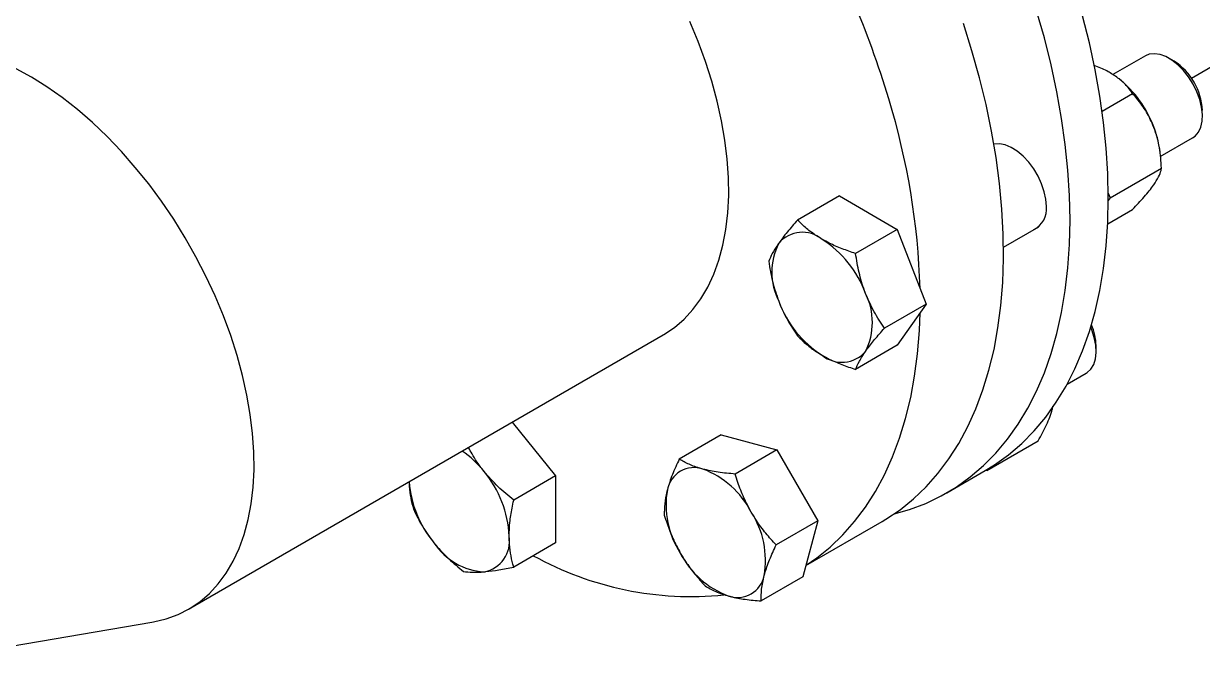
# Model space of a CAD drawing. Header units: inches. Extents: x 0.9 to 37.1, y -8.4 to 11.7.
# Drawn here: x 16.1258 to 16.2394, y 2.5969 to 2.6592 of the extents above; entities that cross this region are included whole.
import ezdxf

# ---------------------------------------------------------------- set-up
doc = ezdxf.new("R2010")
doc.units = ezdxf.units.IN
doc.header["$MEASUREMENT"] = 0

msp = doc.modelspace()

# ---------------------------------------------------------------- linework, layer by layer
at = {"color": 7, "linetype": 'Continuous', "lineweight": 25}
for p, q in [((16.238334869785, 2.653909719346381), (16.2564116656651, 2.664345231481842)), ((16.23388926568312, 2.656052401704322), (16.23076229192045, 2.654247238175117)), ((16.23665541165855, 2.655545152854469), (16.23616825008247, 2.655826476677349)), ((16.23136109117785, 2.653844830307177), (16.23130878521616, 2.65388579281797)), ((16.22971871351286, 2.650741408935628), (16.23265833517707, 2.652438416400558)), ((16.23533261852277, 2.646361302360135), (16.23844618699071, 2.648158727177415)), ((16.23530891404555, 2.646799863916654), (16.23527018496343, 2.64707334755475)), ((16.23049460151245, 2.642388708801142), (16.23544803182858, 2.645248263255313)), ((16.20440248790238, 2.64256849336375), (16.20038517531132, 2.640249348169323)), ((16.20440248790238, 2.64256849336375), (16.20998188120539, 2.639347578169032)), ((16.23031943888599, 2.642840172263617), (16.23049460151245, 2.642388708801142)), ((16.23049460151245, 2.642388708801142), (16.23032121783384, 2.642142014926104)), ((16.23026426414231, 2.63989695751456), (16.23265833517707, 2.641279025304786)), ((16.20998188120539, 2.639347578169032), (16.20596456861433, 2.637028432974605)), ((16.20998188120539, 2.639347578169032), (16.21277157785689, 2.632157425023788)), ((16.22022753829717, 2.637641325155834), (16.22363693497185, 2.639609527961752)), ((16.21277157785689, 2.632157425023788), (16.20875426526583, 2.62983827982936)), ((16.21277157785689, 2.632157425023788), (16.20998188120539, 2.62818818707326)), ((16.14169845726299, 2.602783480218601), (16.18743826721893, 2.62918851045929)), ((16.20998188120539, 2.62818818707326), (16.20596456861433, 2.625869041878833)), ((16.22914274723413, 2.627592640849354), (16.22914274723413, 2.628155197063907)), ((16.22634546373942, 2.62443624874389), (16.22819871604658, 2.625506108528205)), ((16.22493291941264, 2.622050141242276), (16.22498217299887, 2.6223356085463)), ((16.17287633337832, 2.620782084988906), (16.17703702661453, 2.615606222158029)), ((16.1929994867703, 2.619559054882574), (16.18898217417923, 2.617239909688147)), ((16.1929994867703, 2.619559054882574), (16.1983887668567, 2.618115429101842)), ((16.21861296410478, 2.616123672033372), (16.2235663944209, 2.618983226487542)), ((16.1983887668567, 2.618115429101842), (16.19437145426563, 2.615796283907415)), ((16.1983887668567, 2.618115429101842), (16.20233399369616, 2.611282095788564)), ((16.21861296410478, 2.616123672033372), (16.21850633087784, 2.616152235862496)), ((16.21864194819311, 2.616231850703064), (16.21861296410478, 2.616123672033372)), ((16.17703702661453, 2.615606222158029), (16.17301971402347, 2.613287076963601)), ((16.17703702661453, 2.615606222158029), (16.17703702661453, 2.609163344704893)), ((16.21477096034508, 2.613995740971222), (16.21845380816376, 2.616121803762427)), ((16.20233399369616, 2.611282095788564), (16.19831668110509, 2.608962950594137)), ((16.20233399369616, 2.611282095788564), (16.20088994044922, 2.605892388256017)), ((16.20118562553024, 2.606995987525512), (16.20851344005892, 2.611226244809361)), ((16.17703702661453, 2.609163344704893), (16.17301971402347, 2.606844199510465)), ((16.20088994044922, 2.605892388256017), (16.19687262785816, 2.60357324306159)), ((16.11079759856331, 2.596889523960991), (16.13816393765019, 2.601525648074961))]:
    msp.add_line(p, q, dxfattribs=at)
at = {"color": 7, "linetype": 'Continuous', "lineweight": 25, "flags": 128}
for points in [[(16.19210980044446, 2.653605987875857), (16.19149355592866, 2.655524826618462), (16.19078539328073, 2.657443908924048), (16.18998868721817, 2.659354089491484)], [(16.22663878098859, 2.640226433008528), (16.2265876134259, 2.642606450059304), (16.22643423999152, 2.645039531790853), (16.22617904812007, 2.647519532027559), (16.22582268244836, 2.650040186073589), (16.22536604318701, 2.65259512653806), (16.22481028384641, 2.655177899419622), (16.22415680832291, 2.657781980409822), (16.22340726735237, 2.660400791374077)], [(16.23032162880726, 2.642352495799733), (16.23027046124457, 2.644732512850509), (16.2301170878102, 2.647165594582058), (16.22986189593875, 2.649645594818764), (16.22950553026704, 2.652166248864794), (16.22904889100569, 2.654721189329265), (16.22849313166509, 2.657303962210828), (16.22783965614158, 2.659908043201027)], [(16.21718559649564, 2.656554443009683), (16.21636296068585, 2.659167820533931)], [(16.20851344005892, 2.611226244809361), (16.20887171323446, 2.611438379068057), (16.21024909943605, 2.612359516526218), (16.21154943961423, 2.613403489142631), (16.21276939581443, 2.614567617054563), (16.21390583642656, 2.61584891196236), (16.21495584422388, 2.61724408480037), (16.21591672385143, 2.618749554179926), (16.21678600874499, 2.620361455582725), (16.21756146746269, 2.622075651280983), (16.21824110941314, 2.623887740958927), (16.2188231899652, 2.625793073008343), (16.21930621492644, 2.627786756469188), (16.2196889443787, 2.62986367358461), (16.21997039586098, 2.632018492938162), (16.22014984689136, 2.634245683139468), (16.22022683682161, 2.636539527023223), (16.22020116801969, 2.638894136325078), (16.22007290637705, 2.641303466796723), (16.21984238113948, 2.643761333721394), (16.21951018406195, 2.646261427789944), (16.21907716788961, 2.648797331296758), (16.21854444416876, 2.651362534613902), (16.21791338039355, 2.653950452901253), (16.21718559649564, 2.656554443009683)], [(16.23844618699071, 2.648158727177415), (16.23868717191047, 2.648330980092975), (16.23900543825385, 2.648704021217737), (16.23923249820134, 2.64918639074049), (16.23936105385939, 2.649762584907877), (16.2393869733434, 2.650414084365263), (16.23930942357982, 2.651119949384035), (16.23913089708185, 2.6518574928817), (16.23885713183804, 2.652603009603391), (16.23849692688856, 2.653332538028258), (16.23806185951689, 2.65402263051247), (16.23756591314631, 2.654651106915773), (16.23702502790125, 2.655197767489454), (16.23645658827852, 2.65564504211288), (16.23587886439531, 2.655978555011635), (16.23531042477258, 2.656187586806739), (16.23476953952752, 2.656265419044304), (16.23427359315694, 2.656209550132176), (16.23388926568312, 2.656052401704322)], [(16.14636999048853, 2.627200957635167), (16.14575374597273, 2.629119796377773), (16.14504558332479, 2.631038878683358), (16.14424887726224, 2.632949059250794), (16.14336742445226, 2.634841235199782), (16.14240542541893, 2.636706389450236), (16.14136746452572, 2.638535633692764), (16.14025848812897, 2.640320250745517), (16.13908378100624, 2.64205173609553), (16.13784894117192, 2.643721838426595), (16.13655985320018, 2.645322598940545), (16.13522266018223, 2.646846389284548), (16.13384373445178, 2.648285947903684), (16.13242964721788, 2.649634414645563), (16.13098713725018, 2.650885363452069), (16.12952307876558, 2.652032832982462), (16.12804444866949, 2.653071355021875), (16.12655829330769, 2.653995980539849), (16.12507169488726, 2.654802303274719)], [(16.18743826721893, 2.62918851045929), (16.18750510525562, 2.629227435271151), (16.18851514115649, 2.629905014789947), (16.18944745242797, 2.630704927942285), (16.19029759618229, 2.631623362777715), (16.1910615210973, 2.632655942535994), (16.1917355867229, 2.633797746504339), (16.19231658082941, 2.635043333466867), (16.19280173471533, 2.636386767634463), (16.19318873640146, 2.637821646931523), (16.19347574164852, 2.639341133504755), (16.19366138274581, 2.640937986308669), (16.19374477502895, 2.642604595612449), (16.19372552109575, 2.644333019263795), (16.19360371269997, 2.646115020536887), (16.19337993031408, 2.647942107384141), (16.19305524036305, 2.649805572904677), (16.19263119014238, 2.651696536836675), (16.19210980044446, 2.653605987875857)], [(16.22435541534101, 2.641544591939075), (16.22430333264698, 2.642242904017646), (16.22414875854554, 2.642978905169985), (16.22389666117549, 2.643728939713472), (16.22355514315374, 2.644468900920751), (16.2231351811505, 2.645175005829775), (16.2226502730901, 2.645824559647785), (16.22211600431659, 2.646396685180614), (16.22154954666795, 2.646872993842893), (16.22096910655909, 2.647238176682305), (16.22039333981268, 2.647480496421919), (16.21984075204572, 2.647592164705923), (16.21932910388368, 2.647569592423789), (16.2192996193207, 2.647563870441144)], [(16.21845380816376, 2.616121803762427), (16.21934178851502, 2.61666723546163), (16.22069785992581, 2.617638264724421), (16.22197590668663, 2.618730801090204), (16.22317270034045, 2.619942084717303), (16.22428521768263, 2.62126905579815), (16.22531064839782, 2.622708362288629), (16.22624640215903, 2.624256368375632), (16.22709011517105, 2.625909163661433), (16.22783965614158, 2.627662573041699), (16.22849313166509, 2.62951216725216), (16.22904889100569, 2.631453274057317), (16.22950553026704, 2.633480990052918), (16.22986189593875, 2.635590193052374), (16.2301170878102, 2.637775555025856), (16.23027046124457, 2.640031555559357), (16.23032162880726, 2.642352495799733)], [(16.20967162717644, 2.611952000359408), (16.21115776719463, 2.612380085468003), (16.21272661458497, 2.612973133936855), (16.21422827018967, 2.61369410341482), (16.21565894069634, 2.614541172670425), (16.21701501210713, 2.615512201933215), (16.21829305886795, 2.616604738298999), (16.21948985252177, 2.617816021926099), (16.22060236986396, 2.619142993006945), (16.22162780057914, 2.620582299497424), (16.22256355434035, 2.622130305584427), (16.22340726735237, 2.623783100870228), (16.22415680832291, 2.625536510250494), (16.22481028384641, 2.627386104460955), (16.22536604318701, 2.629327211266113), (16.22582268244836, 2.631354927261713), (16.22617904812007, 2.633464130261169), (16.22643423999152, 2.635649492234652), (16.2265876134259, 2.637905492768152), (16.22663878098859, 2.640226433008528)], [(16.20119229168067, 2.607020867910828), (16.20221933123926, 2.607724030015315), (16.20351967141745, 2.608768002631729), (16.20473962761764, 2.60993213054366), (16.20587606822977, 2.611213425451457), (16.20692607602709, 2.612608598289467), (16.20788695565464, 2.614114067669023), (16.20875624054819, 2.615725969071822), (16.2095316992659, 2.61744016477008), (16.21021134121635, 2.619252254448024), (16.21079342176841, 2.62115758649744), (16.21127644672965, 2.623151269958285), (16.21165917618191, 2.625228187073707), (16.21194062766419, 2.62738300642726), (16.21212007869457, 2.629610196628565), (16.21218748013075, 2.631326358728404)], [(16.22819871604658, 2.625506108528205), (16.22829883784013, 2.625569225461612), (16.22864881721667, 2.625897975028317), (16.22891109837112, 2.626340984280397), (16.22907725137138, 2.626884014535978), (16.22914193592329, 2.627509612355841), (16.22910307301215, 2.628197670511311), (16.22896191172389, 2.628926074247135), (16.22872298909846, 2.629671412067912), (16.22862129334923, 2.629923179493689)], [(16.13816393765019, 2.601525648074961), (16.13831868531679, 2.601552953673957), (16.13953165018974, 2.601846564430383), (16.14068234805048, 2.602270388120182), (16.14176529529969, 2.602822405030461), (16.14277533120055, 2.603499984549257), (16.14370764247203, 2.604299897701595), (16.14455778622635, 2.605218332537025), (16.14532171114137, 2.606250912295304), (16.14599577676696, 2.607392716263649), (16.14657677087347, 2.608638303226177), (16.1470619247594, 2.609981737393773), (16.14744892644552, 2.611416616690833), (16.14773593169258, 2.612936103264066), (16.14792157278987, 2.614532956067979), (16.14800496507302, 2.616199565371759), (16.14798571113982, 2.617927989023105), (16.14786390274404, 2.619709990296197), (16.14764012035814, 2.621537077143451), (16.14731543040712, 2.623400542663988), (16.14689138018644, 2.625291506595986), (16.14636999048853, 2.627200957635167)]]:
    msp.add_lwpolyline(points, dxfattribs=at)
at = {"color": 7, "linetype": 'Continuous', "lineweight": 25}
for centre, radius, start, end in [((16.11972857337608, 2.624989216366912), 0.09339402993013801, 16.75892421389209, 29.27786080015429), ((16.23345152663914, 2.650537535731774), 0.005944838809008784, 2.605830479986543, 57.38879298732014), ((16.22447650806254, 2.645365758866574), 0.01092209399183573, 20.63808187928225, 50.92512366538332), ((16.14276981891103, 2.631514962255326), 0.06945088353307904, 1.772274511887023, 17.08501120260204), ((16.22569759897648, 2.645662430678851), 0.009676005834441448, 8.384537238340167, 21.5426604224384), ((16.22217577960045, 2.641294158462084), 0.002193975589631697, 296.3331516718001, 6.554368504686174), ((16.20084235485811, 2.63606295406234), 0.003004596040077898, 50.75183192255634, 139.467204139623), ((16.20413881546657, 2.635225742762768), 0.006238611718776458, 153.4364295103817, 206.563570489619), ((16.19708705563323, 2.629558222401925), 0.01048756709250556, 20.22711378561861, 57.3620294109225), ((16.20134779331125, 2.630394369970691), 0.006238611718800291, 333.4364295104957, 26.56357048950883), ((16.2083995531446, 2.636061890331519), 0.01048756709248762, 200.2271137855694, 237.3620294109292), ((16.22396341756218, 2.62803586262353), 0.005180704253232564, 1.319890931116619, 24.14266678916881), ((16.20464425391974, 2.629557158671122), 0.003004596040080691, 230.7518319225762, 319.4672041396138), ((16.16300676466933, 2.610423430517511), 0.009106425668611952, 38.10746010343887, 56.31080684158164), ((16.19039676243516, 2.613793457994851), 0.002616873407544499, 71.08071345271149, 168.930038302032), ((16.18827342331884, 2.608216390458918), 0.008583448034926102, 27.12956320631842, 69.74327230620989), ((16.17354634911985, 2.615960431901071), 0.01065225133461133, 184.9442914682357, 219.6139509555356), ((16.16211082727243, 2.609333528027491), 0.01048844500676326, 2.639287361219444, 39.77207237906634), ((16.19628969398629, 2.612843583550899), 0.008584854303464133, 170.2602057457012, 212.8691095645576), ((16.18870197290328, 2.607471291884139), 0.008584854303476048, 350.2602057457248, 32.86910956451617), ((16.16962215253943, 2.609333356938795), 0.003005086801814054, 280.5467778285015, 9.25187917879218), ((16.17054531317551, 2.612605058288187), 0.006237189661670083, 213.4349146448945, 266.5704618878331), ((16.1901430066839, 2.635449791861571), 0.03144986260806067, 241.0292265332753, 275.719779544644), ((16.19671824357075, 2.61209848497612), 0.008583448034923712, 207.1295632063141, 249.7432723062188), ((16.19459490445443, 2.606521417440189), 0.002616873407543637, 251.0807134527122, 348.9300383020384)]:
    msp.add_arc(centre, radius, start, end, dxfattribs=at)
for points, knots in [([(16.23051313689384, 2.654420934986377), (16.23044870776818, 2.65445715140285), (16.23002580188361, 2.654694872084117), (16.22950558529191, 2.654947914828861), (16.2289931176139, 2.655105256368843), (16.22892283713235, 2.655126834391561)], [0, 0, 0, 0, 0.1342604706880913, 0.8812713588945765, 1, 1, 1, 1]), ([(16.23265833517707, 2.652438416400558), (16.23251789611511, 2.652630045035056), (16.23218563056449, 2.653083420277439), (16.23151559249021, 2.653771787929535), (16.23085010136014, 2.654202731314957), (16.23051313689384, 2.654420934986377)], [0, 0, 0, 0, 0.2654708005954999, 0.6280788300799425, 1, 1, 1, 1]), ([(16.23469768187109, 2.649215400816396), (16.23447806028301, 2.649704178096767), (16.23403088074455, 2.650699395372804), (16.23327971972227, 2.651724003553377), (16.23279864821453, 2.652277096912714), (16.23265833517707, 2.652438416400558)], [0, 0, 0, 0, 0.4060446745436586, 0.82676239501468, 1, 1, 1, 1]), ([(16.23544803182858, 2.645248263255313), (16.23540045399545, 2.645904771154262), (16.23530356529392, 2.647241700427548), (16.23495062097902, 2.648559640267417), (16.23470435301812, 2.649198105448065), (16.23469768187109, 2.649215400816396)], [0, 0, 0, 0, 0.4841952181635801, 0.9860273763412215, 1, 1, 1, 1]), ([(16.23469768187109, 2.64363570526851), (16.23486831310698, 2.643899194389001), (16.23521574159967, 2.644435694212726), (16.23538907527545, 2.644926602964221), (16.23543471902073, 2.645175630080219), (16.23544803182858, 2.645248263255312)], [0, 0, 0, 0, 0.4060446745436696, 0.8267623950146623, 1, 1, 1, 1]), ([(16.23265833517707, 2.641279025304786), (16.23304438178798, 2.641685207140534), (16.23383053686059, 2.642512366093775), (16.23444231063986, 2.643273386032254), (16.23469094657798, 2.643626149273331), (16.23469768187109, 2.64363570526851)], [0, 0, 0, 0, 0.4841952181635352, 0.9860273763411749, 1, 1, 1, 1]), ([(16.20038517531132, 2.640249348169323), (16.20003802353084, 2.639857403562662), (16.19933735504619, 2.63906632816262), (16.19881985828264, 2.63836795111472), (16.19855875941167, 2.638015590536711)], [0, 0, 0, 0, 0.4954579634769795, 1, 1, 1, 1]), ([(16.20274330438892, 2.638389751914616), (16.20239008937904, 2.638610358568317), (16.201678378261, 2.639054870278634), (16.200930805519, 2.639696671647324), (16.20052741214742, 2.640105274474779), (16.20038517531132, 2.640249348169323)], [0, 0, 0, 0, 0.3894480145146952, 0.7847188654867997, 1, 1, 1, 1]), ([(16.19855875941167, 2.638015590536711), (16.19852620513388, 2.63796883574518), (16.19827972641732, 2.637614840455071), (16.19790191155661, 2.636997577607893), (16.19769824502701, 2.63652072249617), (16.19759547865982, 2.636280110218796)], [0, 0, 0, 0, 0.07010571820325427, 0.5307925293049041, 1, 1, 1, 1]), ([(16.20596456861433, 2.637028432974605), (16.20552528254985, 2.637175886910351), (16.20464255847856, 2.637472188452822), (16.20356967128656, 2.637935532580076), (16.20297074352704, 2.638264738129259), (16.20274330438892, 2.638389751914616)], [0, 0, 0, 0, 0.380593487973835, 0.7647841813874737, 1, 1, 1, 1]), ([(16.20692784936618, 2.633184217744634), (16.20689529508839, 2.633269749330524), (16.20664881637183, 2.633917335974997), (16.20627100151112, 2.635188475504604), (16.20606733498152, 2.636411378647321), (16.20596456861433, 2.637028432974605)], [0, 0, 0, 0, 0.07010571820325003, 0.5307925293049247, 1, 1, 1, 1]), ([(16.19759547865982, 2.636280110218796), (16.19770138587972, 2.635626620218362), (16.19791514209663, 2.634307658674484), (16.1983429249697, 2.63306358330788), (16.19855875941167, 2.632435894988825)], [0, 0, 0, 0, 0.495457963477026, 1, 1, 1, 1]), ([(16.20875426526583, 2.62983827982936), (16.20840711348535, 2.630352502309369), (16.2077064450007, 2.631390375384212), (16.20718894823715, 2.63258266002424), (16.20692784936618, 2.633184217744634)], [0, 0, 0, 0, 0.495457963477025, 1, 1, 1, 1]), ([(16.19855875941167, 2.632435894988825), (16.1985923447397, 2.632350958615573), (16.19884662986323, 2.631707878513921), (16.19941296504475, 2.630545569448995), (16.20005913160553, 2.629578116136877), (16.20038517531132, 2.629089957073551)], [0, 0, 0, 0, 0.07010571820325003, 0.5307925293049258, 1, 1, 1, 1]), ([(16.20692784936618, 2.627604522196748), (16.20696143469421, 2.627651872200916), (16.20721571981774, 2.628010374033846), (16.20778205499926, 2.628736467345705), (16.20842822156004, 2.629468772288028), (16.20875426526583, 2.62983827982936)], [0, 0, 0, 0, 0.07010571820325572, 0.5307925293049063, 1, 1, 1, 1]), ([(16.20038517531132, 2.629089957073551), (16.20052741305416, 2.628945883070362), (16.20092718642446, 2.6285409487071), (16.20167394594192, 2.627898913192076), (16.20238529827568, 2.627454182716275), (16.20274330438892, 2.627230360818844)], [0, 0, 0, 0, 0.2152816572951599, 0.6050705810156067, 0.9999999999999999, 0.9999999999999999, 0.9999999999999999, 0.9999999999999999]), ([(16.20596456861433, 2.625869041878833), (16.20607047583423, 2.626121718965069), (16.20628423205114, 2.626631705896076), (16.20671201492421, 2.6272782922174), (16.20692784936618, 2.627604522196748)], [0, 0, 0, 0, 0.4954579634769817, 1, 1, 1, 1]), ([(16.20274330438892, 2.627230360818844), (16.20297074146624, 2.627105345848189), (16.20356585581548, 2.62677823030581), (16.20463813129883, 2.626314486624326), (16.20552077592433, 2.626018076529423), (16.20596456861433, 2.625869041878833)], [0, 0, 0, 0, 0.2352153999993234, 0.6154671935981836, 1, 1, 1, 1]), ([(16.2235663944209, 2.618983226487542), (16.22384785907433, 2.619499805690767), (16.22442104080628, 2.62055178063253), (16.22480014295439, 2.621558410197998), (16.22492941749757, 2.622037172073052), (16.22493291941264, 2.622050141242276)], [0, 0, 0, 0, 0.4841952181635555, 0.9860273763412066, 1, 1, 1, 1]), ([(16.17017219828051, 2.616043354860568), (16.17011550174987, 2.616114926193806), (16.16968623441366, 2.616656815357326), (16.16915138593303, 2.617422758111819), (16.16878496845322, 2.618148472080571), (16.16867873946137, 2.618358865600323)], [0, 0, 0, 0, 0.09752069940010764, 0.7383600085813947, 1, 1, 1, 1]), ([(16.18898217417923, 2.617239909688146), (16.18874429160109, 2.616732619829061), (16.18826416493915, 2.61570873910359), (16.187974651621, 2.61476970130686), (16.18782857998186, 2.614295917264525)], [0, 0, 0, 0, 0.4954579634770165, 1, 1, 1, 1]), ([(16.19124524664853, 2.616268958140432), (16.19118187622025, 2.616286368869075), (16.19070207869772, 2.61641819099329), (16.18988435994844, 2.616716897901774), (16.18928473423401, 2.617064510695907), (16.18898217417923, 2.617239909688147)], [0, 0, 0, 0, 0.07010571820323219, 0.5307925293048946, 1, 1, 1, 1]), ([(16.19437145426563, 2.615796283907415), (16.19381321059604, 2.615843875733863), (16.19268648802674, 2.61593993196861), (16.19172856106742, 2.616158620555459), (16.19124524664853, 2.616268958140432)], [0, 0, 0, 0, 0.4954579634770236, 1, 1, 1, 1]), ([(16.16293663346002, 2.61504401836425), (16.1629401399149, 2.614909276762734), (16.16295426860117, 2.614366357524191), (16.16308009609457, 2.613475234042976), (16.1632636371289, 2.612775043343177), (16.16335592134726, 2.612422988274588)], [0, 0, 0, 0, 0.1409884784628084, 0.5680900071629218, 1, 1, 1, 1]), ([(16.17301971402347, 2.613287076963601), (16.17250673113944, 2.613705536064349), (16.17147135998417, 2.614550126587854), (16.17060786685994, 2.615542606848602), (16.17017219828051, 2.616043354860568)], [0, 0, 0, 0, 0.4954579634769772, 1, 1, 1, 1]), ([(16.19591250011146, 2.612130478593428), (16.19566697583843, 2.612589141759538), (16.19517225633339, 2.613513325799349), (16.1946969755479, 2.614757044059119), (16.19445631231898, 2.615525371142894), (16.19437145426563, 2.615796283907415)], [0, 0, 0, 0, 0.3894480145147082, 0.7847188654868258, 1, 1, 1, 1]), ([(16.18782857998186, 2.614295917264525), (16.18781197731737, 2.614232323850382), (16.18768627330194, 2.613750838031465), (16.18753616944997, 2.612893202021289), (16.18753746647662, 2.612199986099508), (16.1875381209323, 2.611850202155599)], [0, 0, 0, 0, 0.07010571820324157, 0.530792529304928, 1, 1, 1, 1]), ([(16.17258814644957, 2.609816499579686), (16.17260261061399, 2.610249431903666), (16.17263175520396, 2.611121769544237), (16.1728138453528, 2.612300428342525), (16.17296604744132, 2.613029873868488), (16.17301971402347, 2.613287076963601)], [0, 0, 0, 0, 0.3894480145147177, 0.7847188654868438, 1, 1, 1, 1]), ([(16.16335592134726, 2.612422988274588), (16.16362765967072, 2.611865261653415), (16.16417611855824, 2.610739582660876), (16.16494989779199, 2.609695311673551), (16.16534030194241, 2.609168433062925)], [0, 0, 0, 0, 0.4954579634769786, 1, 1, 1, 1]), ([(16.1875381209323, 2.611850202155599), (16.1876229796813, 2.611579288615814), (16.18786148366352, 2.610817859077497), (16.18833601092009, 2.609574038631984), (16.18883036868707, 2.608649629297174), (16.18907916677813, 2.608184396841612)], [0, 0, 0, 0, 0.2152816572952162, 0.6050705810156, 1, 1, 1, 1]), ([(16.19831668110509, 2.608962950594137), (16.19797913317682, 2.609335302479233), (16.19730084696289, 2.61008352555879), (16.1965026218114, 2.61115402578292), (16.19607491800502, 2.61186173164062), (16.19591250011146, 2.612130478593428)], [0, 0, 0, 0, 0.3805934879738965, 0.7647841813874802, 1, 1, 1, 1]), ([(16.17301971402347, 2.606844199510465), (16.17292778368342, 2.607192242824578), (16.17274305411739, 2.607891619008043), (16.1726079217892, 2.60889649348004), (16.17259358917267, 2.609563288330578), (16.17258814644957, 2.609816499579685)], [0, 0, 0, 0, 0.3805934879738661, 0.7647841813874847, 1, 1, 1, 1]), ([(16.16534030194241, 2.609168433062925), (16.16539809604637, 2.609097476661709), (16.16583567345667, 2.608560243342702), (16.16674759153863, 2.607597499893948), (16.16770481859946, 2.606809676361777), (16.16818781768536, 2.606412155165958)], [0, 0, 0, 0, 0.0701057182032683, 0.5307925293049485, 1, 1, 1, 1]), ([(16.19716308690773, 2.606018958170515), (16.19718072062247, 2.606083146797295), (16.19731423104487, 2.606569139159034), (16.19765285521764, 2.607535605633891), (16.19809405822218, 2.608484271386271), (16.19831668110509, 2.608962950594137)], [0, 0, 0, 0, 0.07010571820324263, 0.5307925293049279, 1, 1, 1, 1]), ([(16.18907916677813, 2.608184396841612), (16.189241582612, 2.607915648705961), (16.18966656166299, 2.607212439388737), (16.19046416332938, 2.606141513577882), (16.19114235419445, 2.605393146791268), (16.19148334777176, 2.605016868842322)], [0, 0, 0, 0, 0.235215399999325, 0.6154671935981638, 1, 1, 1, 1]), ([(16.16818781768536, 2.606412155165958), (16.16845955600883, 2.606377604356206), (16.16900801489635, 2.606307869257974), (16.1697817941301, 2.606355172305122), (16.17017219828051, 2.606379038680864)], [0, 0, 0, 0, 0.4954579634770563, 1, 1, 1, 1]), ([(16.17017219828051, 2.606379038680864), (16.17022999238447, 2.606384457855261), (16.17066756979478, 2.606425488135802), (16.17157948787674, 2.606553014307622), (16.17253671493757, 2.606746546661209), (16.17301971402347, 2.606844199510465)], [0, 0, 0, 0, 0.07010571820326254, 0.5307925293049063, 1, 1, 1, 1]), ([(16.19687262785816, 2.60357324306159), (16.19686926587573, 2.603941265400251), (16.19686248026993, 2.604684057656687), (16.19706227969759, 2.605571304726841), (16.19716308690773, 2.606018958170515)], [0, 0, 0, 0, 0.4954579634770156, 1, 1, 1, 1]), ([(16.19148334777176, 2.605016868842321), (16.19180034688078, 2.604830009495449), (16.19244015718234, 2.604452864791667), (16.19330837025117, 2.604182385478241), (16.19374642024106, 2.604045917294607)], [0, 0, 0, 0, 0.4954579634770254, 1, 1, 1, 1]), ([(16.19374642024106, 2.604045917294607), (16.19381082171958, 2.604029101778602), (16.19429842564909, 2.603901786197208), (16.19530466471918, 2.603711909753405), (16.19634679046479, 2.603619746789871), (16.19687262785816, 2.60357324306159)], [0, 0, 0, 0, 0.0701057182032326, 0.5307925293048961, 0.9999999999999999, 0.9999999999999999, 0.9999999999999999, 0.9999999999999999])]:
    msp.add_open_spline(points, degree=3, knots=knots, dxfattribs=at)

doc.saveas('drawing.dxf')
